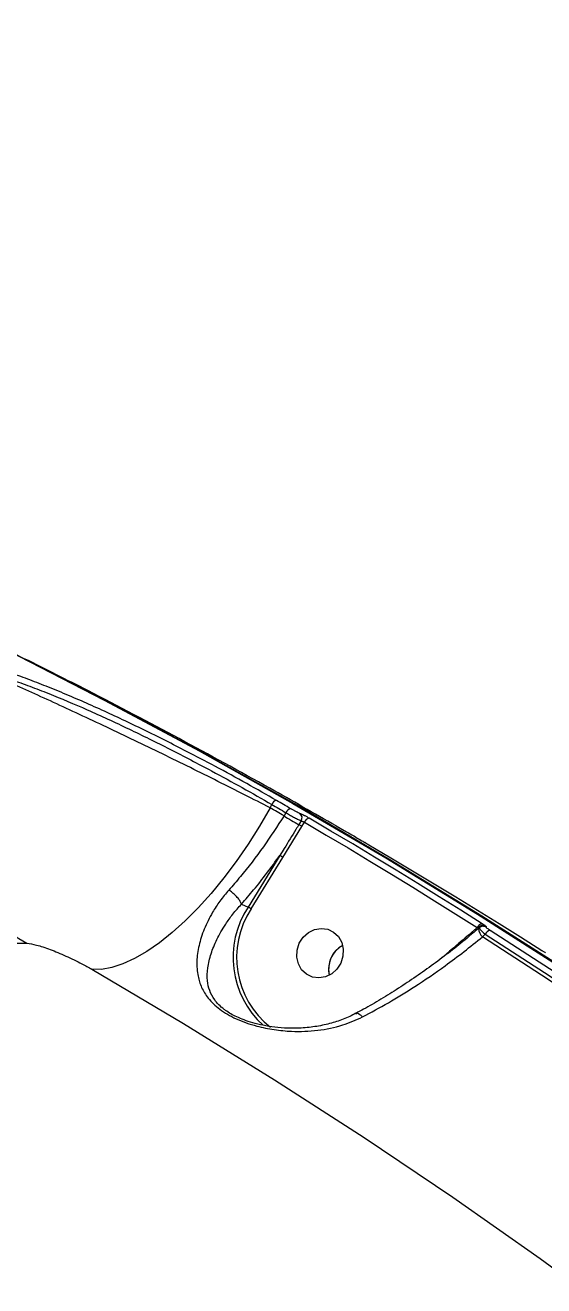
# Model space of a CAD drawing. Header units: millimetres. Extents: x -6879 to 7341, y -8047 to 7187.
# Drawn here: x 154.3 to 247.2, y 3916.1 to 4141.8 of the extents above; entities that cross this region are included whole.
import ezdxf

# ---------------------------------------------------------------- set-up
doc = ezdxf.new("R2010")
doc.units = ezdxf.units.MM
for name, color, linetype in [('DIKOM_ОБЪЕКТ', 7, 'Continuous'), ('DIKOM_РАЗМЕР_ЗОНА', 7, 'Continuous'), ('DIKOM_РАЗМЕР_ОБЪЕКТА', 7, 'Continuous')]:
    doc.layers.add(name, color=color, linetype=linetype)
doc.styles.add('style1', font='arial.ttf', dxfattribs={"width": 0.8})
doc.dimstyles.new('1-50', dxfattribs={"dimtxt": 300, "dimasz": 200, "dimexe": 100, "dimexo": 0, "dimgap": 100, "dimtad": 0, "dimdec": 0, "dimtxsty": 'style1', "dimcen": 0, "dimclrd": 7, "dimclre": 7, "dimadec": 1, "dimazin": 2, "dimtfac": 1, "dimtdec": 0, "dimtmove": 1, "dimatfit": 3, "dimfxl": 0, "dimlwd": 25, "dimlwe": 18, "dimarcsym": 0})

# ---------------------------------------------------------------- blocks, each defined once
blk = doc.blocks.new('*D19')
at = {"layer": 'Defpoints', "color": 0, "transparency": 16777216}
for p in [(5624.04, 6094.27), (-4435.35, 2864.29), (5624.04, -2640.11)]:
    blk.add_point(p, dxfattribs=at)
at = {"layer": 'DIKOM_РАЗМЕР_ОБЪЕКТА', "color": 7, "lineweight": 18, "transparency": 16777216}
for p, q in [((-4435.35, 2864.29), (-4435.35, 6194.27)), ((5624.04, -2640.11), (5624.04, 6194.27))]:
    blk.add_line(p, q, dxfattribs=at)
at = {"layer": 'DIKOM_РАЗМЕР_ОБЪЕКТА', "color": 7, "lineweight": 25, "transparency": 16777216}
for p, q in [((-4235.35, 6094.27), (2113.67, 6094.27)), ((5424.04, 6094.27), (3193.46, 6094.27))]:
    blk.add_line(p, q, dxfattribs=at)
at = {"layer": 'DIKOM_РАЗМЕР_ОБЪЕКТА', "color": 7, "transparency": 16777216}
for points in [[(-4235.35, 6127.6), (-4235.35, 6060.94), (-4435.35, 6094.27)], [(5424.04, 6127.6), (5424.04, 6060.94), (5624.04, 6094.27)]]:
    blk.add_solid(points, dxfattribs=at)
at = {"layer": 'DIKOM_РАЗМЕР_ОБЪЕКТА', "color": 0, "transparency": 16777216, "insert": (2653.56, 6094.27), "char_height": 300, "attachment_point": 5, "style": 'style1'}
blk.add_mtext('10100', dxfattribs=at)
blk = doc.blocks.new('*D17')
at = {"layer": 'Defpoints', "color": 0, "transparency": 16777216}
for p in [(-5935.35, 6990.27), (-5935.35, 998.27), (7340.79, -2830.86)]:
    blk.add_point(p, dxfattribs=at)
at = {"layer": 'DIKOM_РАЗМЕР_ЗОНА', "color": 7, "lineweight": 18, "transparency": 16777216}
for p, q in [((-5935.35, 998.27), (-5935.35, 7090.27)), ((7340.79, -2830.86), (7340.79, 7090.27))]:
    blk.add_line(p, q, dxfattribs=at)
at = {"layer": 'DIKOM_РАЗМЕР_ЗОНА', "color": 7, "lineweight": 25, "transparency": 16777216}
for p, q in [((-5735.35, 6990.27), (2016.67, 6990.27)), ((7140.79, 6990.27), (3096.46, 6990.27))]:
    blk.add_line(p, q, dxfattribs=at)
at = {"layer": 'DIKOM_РАЗМЕР_ЗОНА', "color": 7, "transparency": 16777216}
for points in [[(-5735.35, 7023.6), (-5735.35, 6956.94), (-5935.35, 6990.27)], [(7140.79, 7023.6), (7140.79, 6956.94), (7340.79, 6990.27)]]:
    blk.add_solid(points, dxfattribs=at)
at = {"layer": 'DIKOM_РАЗМЕР_ЗОНА', "color": 0, "transparency": 16777216, "insert": (2556.56, 6990.27), "char_height": 300, "attachment_point": 5, "style": 'style1'}
blk.add_mtext('13300', dxfattribs=at)

msp = doc.modelspace()

# ---------------------------------------------------------------- linework, layer by layer
at = {"layer": 'DIKOM_ОБЪЕКТ', "color": 7, "linetype": 'Continuous', "lineweight": 15}
for p, q in [((198.18, 4001.68), (198.47, 4002.27)), ((201, 4000.8), (200.66, 4000.24)), ((203.73, 3999.32), (203.32, 3998.66)), ((203.85, 3998.34), (204.32, 3999.1)), ((200.47, 3992.8), (203.85, 3998.34)), ((209.99, 3998.45), (211.87, 3997.37)), ((215.16, 3995.45), (215.14, 3995.46)), ((199.9, 3993.13), (194.21, 3983.91)), ((194.78, 3983.58), (200.47, 3992.8)), ((193.04, 3984.44), (194.21, 3983.91)), ((235.48, 3980.06), (235.47, 3980.06)), ((235.67, 3980.23), (235.48, 3980.06)), ((235.57, 3980.22), (235.68, 3980.22)), ((236.19, 3978.58), (236.71, 3979.03)), ((237.82, 3979.58), (237.66, 3979.68)), ((230.31, 3975.99), (229.04, 3974.9))]:
    msp.add_line(p, q, dxfattribs=at)
at = {"layer": 'DIKOM_ОБЪЕКТ', "color": 7, "linetype": 'Continuous', "lineweight": 15, "flags": 128}
for points in [[(151.3, 4029.75), (168.45, 4020.97), (185.44, 4011.87), (202.25, 4002.45), (218.89, 3992.7), (235.34, 3982.64), (251.61, 3972.26), (267.69, 3961.57), (283.56, 3950.57), (299.24, 3939.27), (314.71, 3927.66), (329.97, 3915.76), (345.02, 3903.56), (359.84, 3891.08), (374.44, 3878.3), (388.81, 3865.24), (402.95, 3851.91), (416.85, 3838.3), (430.51, 3824.42), (443.92, 3810.27), (457.08, 3795.86), (469.99, 3781.19), (482.64, 3766.27), (495.03, 3751.1)], [(495.77, 3750.77), (483.38, 3765.94), (470.73, 3780.86), (457.82, 3795.53), (444.66, 3809.94), (431.25, 3824.09), (417.59, 3837.97), (403.69, 3851.58), (389.55, 3864.91), (375.18, 3877.97), (360.58, 3890.75), (345.76, 3903.23), (330.71, 3915.43), (315.45, 3927.33), (299.98, 3938.94), (284.3, 3950.24), (268.42, 3961.24), (252.35, 3971.93), (236.08, 3982.3), (219.63, 3992.37), (202.99, 4002.12), (186.18, 4011.54), (169.19, 4020.64), (152.04, 4029.42)], [(198.18, 4001.68), (196.26, 3998.37), (194.22, 3995.16), (192.09, 3992.07), (189.88, 3989.12), (187.6, 3986.35), (185.29, 3983.78), (182.97, 3981.44), (180.64, 3979.33), (178.35, 3977.49), (176.1, 3975.94), (173.91, 3974.67), (171.82, 3973.72), (169.82, 3973.07), (167.96, 3972.75), (166.23, 3972.76)], [(200.66, 4000.24), (200.35, 4000.42), (200.04, 4000.6), (199.73, 4000.78), (199.42, 4000.96), (199.11, 4001.14), (198.8, 4001.32), (198.49, 4001.5), (198.18, 4001.68)], [(198.47, 4002.27), (198.79, 4002.09), (199.1, 4001.9), (199.42, 4001.72), (199.74, 4001.54), (200.05, 4001.35), (200.37, 4001.17), (200.69, 4000.98), (201, 4000.8)], [(201.84, 4001.51), (201.53, 4001.7), (201.21, 4001.88), (200.89, 4002.07), (200.58, 4002.25), (200.26, 4002.43), (199.94, 4002.62), (199.63, 4002.8), (199.31, 4002.98)], [(204.32, 3999.1), (208.22, 3996.8), (212.12, 3994.49), (216, 3992.15), (219.88, 3989.8), (223.75, 3987.44), (227.6, 3985.05), (231.45, 3982.65), (235.28, 3980.23)], [(236.15, 3980.92), (232.31, 3983.34), (228.46, 3985.75), (224.61, 3988.14), (220.74, 3990.51), (216.86, 3992.86), (212.97, 3995.2), (209.07, 3997.51), (205.16, 3999.81)], [(211.87, 3997.37), (212.18, 3997.18), (212.5, 3997), (212.82, 3996.82), (213.14, 3996.63), (213.45, 3996.45), (213.77, 3996.27), (214.09, 3996.08), (214.4, 3995.9)], [(215.87, 3995.02), (219.78, 3992.72), (223.68, 3990.4), (227.57, 3988.07), (231.45, 3985.72), (235.32, 3983.35), (239.18, 3980.96), (243.02, 3978.55), (246.86, 3976.13)], [(204.1, 3978.5), (205.03, 3979.34), (206.14, 3979.88), (207.32, 3980.08), (208.49, 3979.92), (209.55, 3979.42), (210.41, 3978.61), (211, 3977.56), (211.28, 3976.35), (211.22, 3975.09), (210.83, 3973.87), (210.14, 3972.79), (209.2, 3971.95), (208.1, 3971.41), (206.91, 3971.21), (205.74, 3971.37), (204.68, 3971.87), (203.82, 3972.68), (203.23, 3973.73), (202.95, 3974.94), (203.01, 3976.2), (203.4, 3977.42), (204.1, 3978.5)], [(235.57, 3980.22), (235.59, 3980.18), (235.6, 3980.17)], [(236.71, 3979.03), (247.3, 3972.18), (257.8, 3965.2), (268.22, 3958.08), (278.56, 3950.84), (288.81, 3943.46), (298.97, 3935.95), (309.04, 3928.32), (319.03, 3920.56)], [(319.97, 3921.21), (309.97, 3928.97), (299.89, 3936.61), (289.72, 3944.13), (279.46, 3951.51), (269.12, 3958.76), (258.69, 3965.88), (248.18, 3972.87), (237.58, 3979.73)], [(211.17, 3977.04), (210.74, 3976.78), (209.81, 3975.94)], [(318.68, 3920), (308.68, 3927.77), (298.58, 3935.42), (288.4, 3942.94), (278.13, 3950.33), (267.77, 3957.59), (257.33, 3964.72), (246.8, 3971.72), (236.19, 3978.58)], [(166.23, 3972.76), (182.68, 3963.04), (198.93, 3953), (215, 3942.64), (230.87, 3931.96), (246.54, 3920.97), (262, 3909.68), (277.25, 3898.08), (292.29, 3886.17), (307.1, 3873.97), (321.69, 3861.48), (336.05, 3848.7), (350.18, 3835.63), (364.06, 3822.28), (377.7, 3808.65), (391.09, 3794.75), (404.23, 3780.58), (417.12, 3766.15), (429.74, 3751.46)]]:
    msp.add_lwpolyline(points, dxfattribs=at)
at = {"layer": 'DIKOM_ОБЪЕКТ', "color": 7, "linetype": 'Continuous', "lineweight": 15}
for centre, radius, start, end in [((199.49, 4001.92), 1.08, 99.7088, 161.1677), ((202.03, 4000.45), 1.08, 99.6588, 160.9867), ((218.46, 4027.2), 32.31, 236.569, 242.0557), ((202.91, 3999.88), 0.988, 325.7904, 52.9083), ((205.33, 3998.75), 1.08, 99.2068, 160.9918), ((200.31, 3992.98), 6.43, 56.5606, 62.0762), ((197.35, 3988.11), 5.63, 56.275, 62.9822), ((172.52, 4008.95), 36.26, 219.1373, 240.3931), ((208.04, 3974.91), 16.5, 146.9276, 227.5455), ((208.04, 3974.86), 15.87, 146.6783, 231.8276), ((191.66, 3978.9), 5.63, 56.275, 62.9822), ((236.31, 3979.83), 1.11, 98.4229, 158.8499), ((237.97, 3980.36), 2.52, 187.0317, 224.9772), ((236.35, 3979.7), 0.935, 70.3286, 146.186), ((236.38, 3979.53), 0.934, 58.4144, 80.1512), ((237.75, 3978.62), 1.12, 98.7302, 158.5348), ((213.43, 3972.82), 4.79, 118.243, 193.5647), ((213.45, 3972.81), 4.81, 139.3628, 193.397)]:
    msp.add_arc(centre, radius, start, end, dxfattribs=at)
for points, knots in [([(199.31, 4002.98), (197.55, 4003.99), (194.01, 4006.01), (189.02, 4008.73), (184.61, 4011.06), (180.84, 4013), (177.01, 4014.92), (173.19, 4016.78), (169.43, 4018.54), (165.73, 4020.22), (162.07, 4021.8), (158.52, 4023.27), (155.13, 4024.58), (151.9, 4025.75), (148.8, 4026.78), (146.89, 4027.33), (145.93, 4027.6)], [0, 0, 0, 0, 0.101304, 0.204324, 0.269548, 0.334769, 0.401877, 0.468982, 0.534396, 0.599807, 0.66713, 0.734454, 0.799892, 0.86533, 0.932665, 1, 1, 1, 1]), ([(198.18, 4001.68), (196.66, 4002.45), (193.63, 4004), (188.83, 4006.42), (183.89, 4008.87), (178.88, 4011.32), (173.85, 4013.75), (168.88, 4016.12), (164.01, 4018.4), (159.33, 4020.57), (154.88, 4022.58), (150.74, 4024.41), (147.91, 4025.63), (146.47, 4026.24), (146.19, 4026.36)], [0, 0, 0, 0, 0.087443, 0.174886, 0.263313, 0.352018, 0.440446, 0.529751, 0.61934, 0.708643, 0.798551, 0.888752, 0.978662, 1, 1, 1, 1]), ([(146.19, 4026.36), (148.05, 4025.81), (150.87, 4024.99), (155.12, 4023.45), (159.55, 4021.75), (164.26, 4019.76), (169.11, 4017.57), (174.04, 4015.26), (179.03, 4012.79), (183.98, 4010.24), (188.33, 4007.94), (193.25, 4005.26), (196.72, 4003.27), (198.47, 4002.27)], [0, 0, 0, 0, 0.130739, 0.198062, 0.265383, 0.396114, 0.463448, 0.530783, 0.661196, 0.728345, 0.795492, 0.896889, 1, 1, 1, 1]), ([(209.97, 3998.42), (206.03, 4000.69), (196.73, 4006.02), (181.91, 4014.09), (167.31, 4021.8), (158.06, 4026.44), (154.31, 4028.31)], [0, 0, 0, 0, 0.215972, 0.50863, 0.801252, 1, 1, 1, 1]), ([(203.5, 4000.67), (203.41, 4000.71), (203.21, 4000.79), (202.79, 4001), (202.34, 4001.23), (202.02, 4001.41), (201.87, 4001.5), (201.84, 4001.51)], [0, 0, 0, 0, 0.240692, 0.481335, 0.722081, 0.962771, 1, 1, 1, 1]), ([(200.66, 4000.24), (199.45, 3998.37), (196.99, 3994.59), (193.59, 3990.18), (191.46, 3987.75), (190.77, 3986.95)], [0, 0, 0, 0, 0.395877, 0.803219, 1, 1, 1, 1]), ([(201, 4000.8), (201.04, 4000.78), (201.29, 4000.62), (201.82, 4000.32), (202.56, 3999.91), (203.24, 3999.55), (203.56, 3999.4), (203.73, 3999.32)], [0, 0, 0, 0, 0.037237, 0.278101, 0.518867, 0.759394, 1, 1, 1, 1]), ([(205.16, 3999.81), (205.14, 3999.82), (204.99, 3999.92), (204.67, 4000.09), (204.22, 4000.33), (203.8, 4000.54), (203.6, 4000.62), (203.5, 4000.67)], [0, 0, 0, 0, 0.037274, 0.277889, 0.5186, 0.759241, 1, 1, 1, 1]), ([(203.73, 3999.32), (203.76, 3999.31), (203.83, 3999.29), (203.98, 3999.24), (204.14, 3999.18), (204.25, 3999.13), (204.31, 3999.1), (204.32, 3999.1)], [0, 0, 0, 0, 0.2402057, 0.4811038, 0.7223441, 0.9628914, 1, 1, 1, 1]), ([(203.32, 3998.66), (203.14, 3998.38), (202.27, 3996.96), (201.14, 3995.11), (200.17, 3993.55), (199.9, 3993.13)], [0, 0, 0, 0, 0.153649, 0.768296, 1, 1, 1, 1]), ([(214.4, 3995.9), (214.53, 3995.82), (214.78, 3995.68), (215, 3995.55), (215.05, 3995.52), (215.06, 3995.51)], [0, 0, 0, 0, 0.457564, 0.915125, 1, 1, 1, 1]), ([(215.29, 3995.37), (215.27, 3995.38), (215.25, 3995.4), (215.22, 3995.41), (215.2, 3995.43), (215.17, 3995.45), (215.15, 3995.46), (215.08, 3995.5), (215.06, 3995.51)], [0, 0, 0, 0, 0.091223, 0.152984, 0.223052, 0.349337, 0.752609, 1, 1, 1, 1]), ([(215.06, 3995.51), (215.1, 3995.49), (215.2, 3995.43), (215.18, 3995.44), (215.14, 3995.46), (215.14, 3995.46)], [0, 0, 0, 0, 0.413671, 0.921646, 1, 1, 1, 1]), ([(215.14, 3995.46), (215.13, 3995.46), (215.1, 3995.49), (215.09, 3995.49), (215.2, 3995.42), (215.35, 3995.33), (215.42, 3995.29)], [0, 0, 0, 0, 0.055132, 0.412429, 0.769358, 1, 1, 1, 1]), ([(215.42, 3995.29), (215.33, 3995.34), (215.21, 3995.42), (215.15, 3995.45), (215.15, 3995.45), (215.15, 3995.45)], [0, 0, 0, 0, 0.64378, 0.973994, 1, 1, 1, 1]), ([(215.42, 3995.29), (215.45, 3995.27), (215.56, 3995.21), (215.74, 3995.1), (215.87, 3995.02)], [0, 0, 0, 0, 0.2608688, 1, 1, 1, 1]), ([(193.04, 3984.44), (193.77, 3985.28), (195.31, 3987.06), (197.62, 3989.97), (199.14, 3992.07), (199.9, 3993.13)], [0, 0, 0, 0, 0.309352, 0.653216, 1, 1, 1, 1]), ([(190.77, 3986.95), (190.22, 3986.3), (189.13, 3984.99), (187.61, 3982.62), (186.27, 3979.93), (185.34, 3976.98), (184.95, 3974.18), (185.14, 3971.69), (185.82, 3969.51), (187.01, 3967.52), (188.67, 3965.9), (190.51, 3964.7), (192.11, 3963.87), (193.89, 3963.16), (196.17, 3962.46), (198.9, 3961.91), (202.56, 3961.57), (206.71, 3961.74), (211, 3962.58), (213.55, 3963.72), (214.71, 3964.23)], [0, 0, 0, 0, 0.0450785, 0.09018, 0.158887, 0.2276822, 0.2984019, 0.3691111, 0.4250463, 0.4808183, 0.5408185, 0.5713834, 0.6019537, 0.6344648, 0.6670286, 0.7198468, 0.7727705, 0.8528849, 0.9329865, 1, 1, 1, 1]), ([(193.04, 3984.44), (192.98, 3984.59), (192.87, 3984.9), (192.44, 3985.49), (191.88, 3986.09), (191.33, 3986.56), (190.96, 3986.83), (190.8, 3986.93), (190.77, 3986.95)], [0, 0, 0, 0, 0.212307, 0.424656, 0.637017, 0.849361, 0.96548, 1, 1, 1, 1]), ([(192.5, 3964.11), (192.5, 3964.11), (191.72, 3964.41), (190.84, 3964.94), (189.34, 3966.01), (188.13, 3967.27), (187.26, 3968.97), (186.85, 3970.86), (186.92, 3973.03), (187.51, 3975.49), (188.57, 3978.1), (189.94, 3980.5), (191.46, 3982.65), (192.5, 3983.83), (193.04, 3984.44), (193.04, 3984.44)], [0, 0, 0, 0, 0.000256, 0.073698, 0.094329, 0.18848, 0.278771, 0.37212, 0.491023, 0.612326, 0.728463, 0.847424, 0.923043, 0.99996, 1, 1, 1, 1]), ([(193.04, 3984.44), (193.04, 3984.44), (193.04, 3984.44), (193.04, 3984.44), (193.04, 3984.44)], [0, 0, 0, 0, 0.79825, 1, 1, 1, 1]), ([(236.66, 3980.58), (236.62, 3980.6), (236.48, 3980.71), (236.29, 3980.83), (236.15, 3980.92)], [0, 0, 0, 0, 0.288037, 1, 1, 1, 1]), ([(235.46, 3980.07), (234.79, 3979.5), (233.17, 3978.11), (230.48, 3975.96), (227.43, 3973.65), (224.31, 3971.44), (221.17, 3969.35), (218.03, 3967.4), (215.48, 3965.9), (214, 3965.12), (213.54, 3964.88)], [0, 0, 0, 0, 0.098759, 0.239403, 0.380353, 0.521067, 0.66118, 0.80039, 0.938487, 1, 1, 1, 1]), ([(235.28, 3980.23), (235.12, 3980.09), (233.47, 3978.67), (231.81, 3977.26), (230.31, 3975.99)], [0, 0, 0, 0, 0.097407, 1, 1, 1, 1]), ([(235.28, 3980.23), (235.36, 3980.22), (235.46, 3980.22), (235.55, 3980.22), (235.57, 3980.22)], [0, 0, 0, 0, 0.721089, 1, 1, 1, 1]), ([(235.69, 3980.2), (235.67, 3980.19), (235.61, 3980.18), (235.75, 3979.95), (236.11, 3979.56), (236.51, 3979.21), (236.71, 3979.03)], [0, 0, 0, 0, 0.113885, 0.4054106, 0.7043592, 1, 1, 1, 1]), ([(236.54, 3980.44), (236.49, 3980.45), (236.37, 3980.48), (236.08, 3980.45), (235.82, 3980.36), (235.71, 3980.25), (235.68, 3980.21)], [0, 0, 0, 0, 0.172118, 0.522375, 0.856051, 1, 1, 1, 1]), ([(236.87, 3980.33), (236.9, 3980.33), (236.95, 3980.33), (236.86, 3980.42), (236.73, 3980.53), (236.66, 3980.58)], [0, 0, 0, 0, 0.350973, 0.701423, 1, 1, 1, 1]), ([(237.58, 3979.73), (237.44, 3979.81), (237.17, 3979.99), (236.9, 3980.2), (236.78, 3980.32), (236.84, 3980.32), (236.87, 3980.33)], [0, 0, 0, 0, 0.256608, 0.513674, 0.761187, 1, 1, 1, 1]), ([(-177.96, 3563.07), (-176.21, 3568.75), (-172.7, 3580.12), (-166.86, 3597.32), (-160.61, 3614.57), (-153.83, 3632.08), (-146.54, 3649.82), (-138.72, 3667.73), (-130.5, 3685.53), (-121.62, 3703.76), (-112.03, 3722.37), (-101.72, 3741.28), (-91.03, 3759.85), (-80, 3778.01), (-68.69, 3795.66), (-57.14, 3812.72), (-45.37, 3829.16), (-33.42, 3844.97), (-21.29, 3860.11), (-9.05, 3874.52), (3.24, 3888.13), (15.53, 3900.89), (27.81, 3912.74), (40.04, 3923.69), (52.22, 3933.74), (64.27, 3942.82), (76.14, 3950.9), (88.01, 3958.08), (99.83, 3964.25), (111.55, 3969.35), (122.95, 3973.26), (133.95, 3975.93), (144.58, 3977.46), (151.26, 3977.43), (154.6, 3977.42)], [0, 0, 0, 0, 0.027766, 0.055566, 0.083366, 0.111132, 0.140037, 0.16898, 0.197923, 0.226828, 0.258637, 0.290548, 0.32251, 0.354472, 0.386382, 0.418191, 0.449895, 0.4817, 0.513556, 0.545411, 0.577215, 0.608919, 0.640548, 0.672276, 0.704055, 0.735835, 0.767563, 0.799191, 0.832594, 0.866027, 0.89943, 0.932943, 0.966487, 1, 1, 1, 1]), ([(154.6, 3977.42), (155.13, 3977.35), (156.21, 3977.21), (158.75, 3976.36), (161.59, 3975.17), (164.2, 3973.9), (165.65, 3973.08), (166.23, 3972.76)], [0, 0, 0, 0, 0.209913, 0.422893, 0.638264, 0.855354, 1, 1, 1, 1]), ([(214.71, 3964.23), (216.25, 3965.06), (219.37, 3966.73), (224.35, 3969.81), (228.89, 3972.91), (232.93, 3975.93), (235.1, 3977.69), (236.19, 3978.58)], [0, 0, 0, 0, 0.210647, 0.424749, 0.67621, 0.837397, 1, 1, 1, 1]), ([(246.86, 3976.13), (246.92, 3976.09), (247.13, 3975.96), (247.35, 3975.83), (247.51, 3975.73)], [0, 0, 0, 0, 0.287881, 1, 1, 1, 1]), ([(213.52, 3964.89), (213.16, 3964.69), (212.07, 3964.09), (210.06, 3963.36), (207.52, 3962.68), (204.81, 3962.28), (202.13, 3962.17), (199.65, 3962.3), (197.47, 3962.6), (195.57, 3963.02), (193.92, 3963.52), (192.95, 3963.92), (192.5, 3964.11)], [0, 0, 0, 0, 0.0592684, 0.1791669, 0.3040932, 0.4341437, 0.5646416, 0.6758989, 0.773782, 0.8595138, 0.9345356, 1, 1, 1, 1]), ([(213.55, 3964.84), (213.63, 3964.87), (213.8, 3964.94), (214.19, 3964.73), (214.51, 3964.45), (214.68, 3964.26), (214.71, 3964.23)], [0, 0, 0, 0, 0.289958, 0.634457, 0.941264, 1, 1, 1, 1])]:
    msp.add_open_spline(points, degree=3, knots=knots, dxfattribs=at)

# ---------------------------------------------------------------- dimensions: what is measured, and where the dimension line sits
at = {"layer": 'DIKOM_РАЗМЕР_ЗОНА'}
dim = msp.add_linear_dim(base=(-5935.35, 6990.27), p1=(7340.79, -2830.86), p2=(-5935.35, 998.27), text='13300', dimstyle='1-50', override={"dimscale": 1, "dimtix": 0, "dimtofl": 1, "dimtmove": 1, "dimatfit": 3}, dxfattribs=at)
dim.commit()
dim.dimension.update_dxf_attribs({"geometry": '*D17', "text_midpoint": (2556.56, 6990.27), "dimtype": 160})
at = {"layer": 'DIKOM_РАЗМЕР_ОБЪЕКТА'}
dim = msp.add_linear_dim(base=(5624.04, 6094.27), p1=(-4435.35, 2864.29), p2=(5624.04, -2640.11), text='10100', dimstyle='1-50', override={"dimscale": 1, "dimtix": 0, "dimtofl": 1, "dimtmove": 1, "dimatfit": 3}, dxfattribs=at)
dim.commit()
dim.dimension.update_dxf_attribs({"geometry": '*D19', "text_midpoint": (2653.56, 6094.27), "dimtype": 160})

doc.saveas('drawing.dxf')
